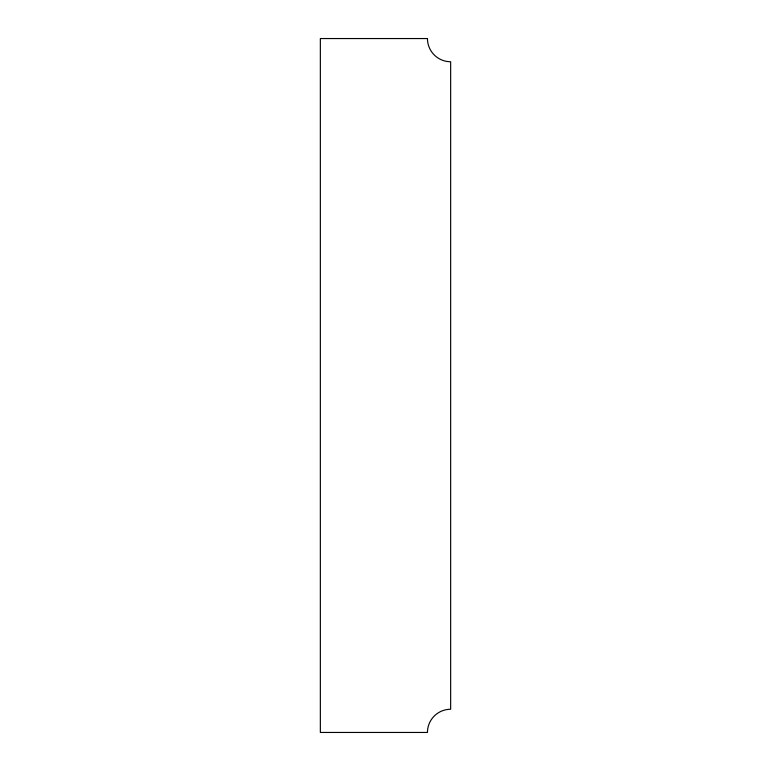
<?xml version="1.0" encoding="UTF-8"?>
<svg xmlns="http://www.w3.org/2000/svg" width="771" height="771" viewBox="0 0 771 771"><rect width="100%" height="100%" fill="white"/><g stroke="black" fill="none" stroke-linecap="round" stroke-linejoin="round"><path stroke-width="1.16" d="M427.452 38.55L320.35 38.55L320.35 732.45L427.452 732.45A23.197 23.197 0 0 1 450.65 709.253L450.65 61.747A23.197 23.197 0 0 1 427.452 38.55"/></g></svg>
